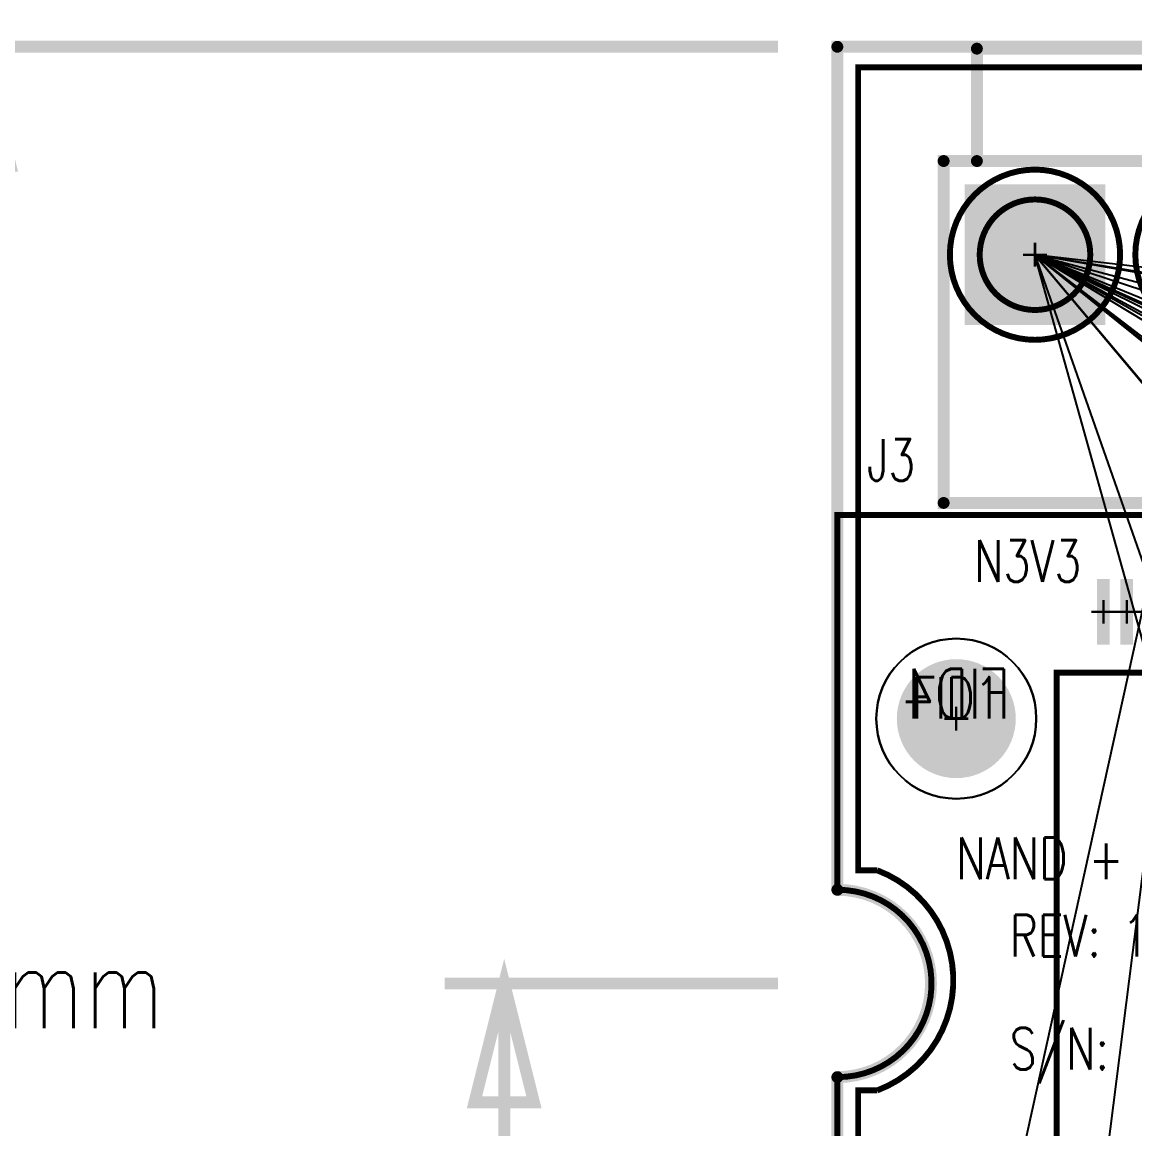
# Model space of a CAD drawing. Extents: x -4539 to 5978, y -4736 to 3041.
# Drawn here: x -685 to 250, y 665 to 1595 of the extents above; entities that cross this region are included whole.
import ezdxf
from ezdxf.enums import TextEntityAlignment as Align

# ---------------------------------------------------------------- set-up
doc = ezdxf.new("R2010")
doc.units = 0
for name, pattern in [('KEEPOUT_00011110', [2, 1, 1]), ('SIG_173', [2, 1, 1]), ('SIG_196', [2, 1, 1]), ('TRMIDX_2048', [2, 1, 1]), ('TRMIDX_4096', [2, 1, 1])]:
    doc.linetypes.add(name, pattern=pattern)
doc.layers.get('0').update_dxf_attribs({"color": 254, "linetype": 'CONTINUOUS'})
for name, color, linetype in [('BOARD_OUTLINE_00', 254, 'CONTINUOUS'), ('DIMENSION1_24', 254, 'CONTINUOUS'), ('DIMENSION2_24', 254, 'CONTINUOUS'), ('DIMENSION3_24', 254, 'CONTINUOUS'), ('DIMENSION4_24', 254, 'CONTINUOUS'), ('DIMENSION5_24', 254, 'CONTINUOUS'), ('DIMENSION6_24', 254, 'CONTINUOUS'), ('DIMENSION7_24', 254, 'CONTINUOUS'), ('DRIL_NPLTE_THRU_01', 16, 'CONTINUOUS'), ('DRIL_NPLTE_THRU_02', 2, 'CONTINUOUS'), ('DRIL_NPLTE_THRU_03', 34, 'CONTINUOUS'), ('DRIL_NPLTE_THRU_04', 96, 'CONTINUOUS'), ('DRIL_NPLTE_THRU_05', 6, 'CONTINUOUS'), ('DRIL_NPLTE_THRU_06', 176, 'CONTINUOUS'), ('DRIL_PLTE_THRU_01', 16, 'CONTINUOUS'), ('DRIL_PLTE_THRU_02', 2, 'CONTINUOUS'), ('DRIL_PLTE_THRU_03', 34, 'CONTINUOUS'), ('DRIL_PLTE_THRU_04', 96, 'CONTINUOUS'), ('DRIL_PLTE_THRU_05', 6, 'CONTINUOUS'), ('DRIL_PLTE_THRU_06', 176, 'CONTINUOUS'), ('DRIL_SYMBOL', 254, 'CONTINUOUS'), ('KEEPOUT_01', 43, 'CONTINUOUS'), ('LINK_00', 254, 'CONTINUOUS'), ('PADS_BOT', 5, 'CONTINUOUS'), ('PADS_INNER', 1, 'CONTINUOUS'), ('PADS_TOP', 1, 'CONTINUOUS'), ('PADS_XR_21', 96, 'CONTINUOUS'), ('PART_BOT_2DLINE_00', 4, 'CONTINUOUS'), ('PART_NAME_01', 6, 'CONTINUOUS'), ('PART_NAME_06', 4, 'CONTINUOUS'), ('PART_NAME_27', 3, 'CONTINUOUS'), ('PART_NAME_30', 43, 'CONTINUOUS'), ('PART_TOP_2DLINE_00', 6, 'CONTINUOUS'), ('PART_TOP_2DLINE_01', 6, 'CONTINUOUS'), ('POUR_OUTLINE_02', 56, 'CONTINUOUS'), ('POUR_OUTLINE_05', 216, 'CONTINUOUS'), ('POUR_PADTHERM_05', 216, 'CONTINUOUS'), ('POUR_VOID_02', 56, 'CONTINUOUS'), ('POUR_VOID_05', 216, 'CONTINUOUS'), ('TEXT_24', 2, 'CONTINUOUS'), ('TEXT_26', 6, 'CONTINUOUS')]:
    doc.layers.add(name, color=color, linetype=linetype)
doc.styles.add('W10', font='simplex', dxfattribs={"width": 0.75})
doc.styles.add('W5', font='simplex', dxfattribs={"width": 0.75})
doc.styles.add('W6', font='simplex', dxfattribs={"width": 0.75})

# ---------------------------------------------------------------- blocks, each defined once
blk = doc.blocks.new('SMOOTH_10')
at = {"const_width": 5}
blk.add_lwpolyline([(-2.5, 0, 1), (2.5, 0, 1)], format="xyb", close=True, dxfattribs=at)
blk = doc.blocks.new('BOARD_10')
at = {"layer": 'BOARD_OUTLINE_00', "const_width": 10}
blk.add_lwpolyline([(500, 274.8), (500, -433.86, -1), (500, -591.34), (500, -1300), (1120.08, -1300), (1120.08, -1162.2, -1), (1159.45, -1162.2), (1159.45, -1300), (3161.42, -1300), (3161.42, -591.34, -1), (3161.42, -433.86), (3161.42, 274.8)], format="xyb", close=True, dxfattribs=at)
at = {"layer": 'BOARD_OUTLINE_00'}
for p in [(500, 274.8), (500, -433.86), (500, -591.34)]:
    blk.add_blockref('SMOOTH_10', p, dxfattribs=at)
blk = doc.blocks.new('D_1dfeghi_11')
at = {"layer": 'DIMENSION7_24', "linetype": 'TRMIDX_2048', "const_width": 1}
blk.add_lwpolyline([(0, 0), (0.03, 0)], dxfattribs=at)
blk = doc.blocks.new('D_1dfeghi_12')
at = {"layer": 'DIMENSION7_24', "linetype": 'TRMIDX_2048', "const_width": 1}
blk.add_lwpolyline([(0, 0), (0.03, 0)], dxfattribs=at)
blk = doc.blocks.new('D_2dfeghi_13')
at = {"layer": 'DIMENSION1_24', "linetype": 'TRMIDX_4096', "const_width": 10}
blk.add_lwpolyline([(-720, 0), (-720, 719.9)], dxfattribs=at)
at = {"layer": 'DIMENSION2_24', "linetype": 'TRMIDX_4096', "const_width": 10}
blk.add_lwpolyline([(-720, 1574.8), (-720, 854.9)], dxfattribs=at)
at = {"layer": 'DIMENSION3_24', "linetype": 'TRMIDX_4096', "const_width": 10}
blk.add_lwpolyline([(-720, 0), (-745, 100), (-695, 100)], close=True, dxfattribs=at)
at = {"layer": 'DIMENSION4_24', "linetype": 'TRMIDX_4096', "const_width": 10}
blk.add_lwpolyline([(-720, 1574.8), (-695, 1474.8), (-745, 1474.8)], close=True, dxfattribs=at)
at = {"layer": 'DIMENSION5_24', "linetype": 'TRMIDX_4096', "const_width": 10}
blk.add_lwpolyline([(-50, 0), (-770, 0)], dxfattribs=at)
at = {"layer": 'DIMENSION6_24', "linetype": 'TRMIDX_4096', "const_width": 10}
blk.add_lwpolyline([(-50, 1574.8), (-770, 1574.8)], dxfattribs=at)
at = {"layer": 'DIMENSION7_24', "linetype": 'TRMIDX_4096', "const_width": 1}
for points in [[(0, 1574.8), (0.03, 1574.8)], [(0, 0), (0.03, 0)]]:
    blk.add_lwpolyline(points, dxfattribs=at)
at = {"layer": 'TEXT_24', "style": 'W10', "width": 0.75}
blk.add_text('40.00mm', height=70, dxfattribs=at).set_placement((-902.95, 749.9))
blk = doc.blocks.new('D_2dfeghi_15')
at = {"layer": 'DIMENSION1_24', "linetype": 'TRMIDX_4096', "const_width": 10}
blk.add_lwpolyline([(-280, 0), (-280, 326.2)], dxfattribs=at)
at = {"layer": 'DIMENSION2_24', "linetype": 'TRMIDX_4096', "const_width": 10}
blk.add_lwpolyline([(-280, 787.4), (-280, 461.2)], dxfattribs=at)
at = {"layer": 'DIMENSION3_24', "linetype": 'TRMIDX_4096', "const_width": 10}
blk.add_lwpolyline([(-280, 0), (-305, 100), (-255, 100)], close=True, dxfattribs=at)
at = {"layer": 'DIMENSION4_24', "linetype": 'TRMIDX_4096', "const_width": 10}
blk.add_lwpolyline([(-280, 787.4), (-255, 687.4), (-305, 687.4)], close=True, dxfattribs=at)
at = {"layer": 'DIMENSION5_24', "linetype": 'TRMIDX_4096', "const_width": 10}
blk.add_lwpolyline([(-50, 0), (-330, 0)], dxfattribs=at)
at = {"layer": 'DIMENSION6_24', "linetype": 'TRMIDX_4096', "const_width": 10}
blk.add_lwpolyline([(-50, 787.4), (-330, 787.4)], dxfattribs=at)
at = {"layer": 'DIMENSION7_24', "linetype": 'TRMIDX_4096', "const_width": 1}
for points in [[(0, 787.4), (0.03, 787.4)], [(0, 0), (0.03, 0)]]:
    blk.add_lwpolyline(points, dxfattribs=at)
at = {"layer": 'TEXT_24', "style": 'W10', "width": 0.75}
blk.add_text('20.00mm', height=70, dxfattribs=at).set_placement((-461.82, 356.2))
blk = doc.blocks.new('POUR_VOID_756')
at = {"layer": 'POUR_VOID_02', "const_width": 5}
blk.add_lwpolyline([(-6080.34, -5100, 1), (-5987.38, -5100, 1)], format="xyb", close=True, dxfattribs=at)
blk = doc.blocks.new('POUR_VOID_750')
at = {"layer": 'POUR_VOID_02', "const_width": 5}
blk.add_lwpolyline([(-5949.51, -5100, 1), (-5806.4, -5100, 1)], format="xyb", close=True, dxfattribs=at)
blk = doc.blocks.new('POUR_OUTLINE_418')
at = {"layer": 'POUR_OUTLINE_02', "const_width": 5}
blk.add_lwpolyline([(-3557.5, -5612.5), (-3557.5, -4942.5), (-6182.5, -4942.5), (-6182.5, -5617.5), (-6166.44, -5617.5, -0.691217), (-6166.44, -5802.5), (-6182.5, -5802.5), (-6182.5, -6482.5), (-5597.5, -6482.5), (-5597.5, -6359.83, -0.121918), (-5590.76, -6342.93, -5.51621), (-5582.07, -6334.24, -0.564646), (-5522.5, -6359.83), (-5522.5, -6482.5), (-3557.5, -6482.5), (-3557.5, -5807.5), (-3558.62, -5807.5, -0.806303), (-3558.62, -5612.5)], format="xyb", close=True, dxfattribs=at)
for name in ['POUR_VOID_750', 'POUR_VOID_756']:
    blk.add_blockref(name, (0, 0))
blk = doc.blocks.new('POUR_HEADER_0')
blk.add_blockref('POUR_OUTLINE_418', (6185, 6485))
blk = doc.blocks.new('POUR_VOID_324')
at = {"layer": 'POUR_VOID_05', "const_width": 5}
blk.add_lwpolyline([(-6105.41, -5100, 1), (-5962.3, -5100, 1)], format="xyb", close=True, dxfattribs=at)
blk = doc.blocks.new('POUR_OUTLINE_162')
at = {"layer": 'POUR_OUTLINE_05', "const_width": 5}
blk.add_lwpolyline([(-3557.5, -5612.5), (-3557.5, -4942.5), (-6182.5, -4942.5), (-6182.5, -5617.5), (-6166.44, -5617.5, -0.691217), (-6166.44, -5802.5), (-6182.5, -5802.5), (-6182.5, -6482.5), (-5597.5, -6482.5), (-5597.5, -6359.83, -0.121918), (-5590.76, -6342.93, -0.711311), (-5613.56, -6318.99, -4.185103), (-5600.74, -6309.72, -0.59758), (-5582.07, -6334.24, -0.564646), (-5522.5, -6359.83), (-5522.5, -6482.5), (-3557.5, -6482.5), (-3557.5, -5807.5), (-3558.62, -5807.5, -0.806303), (-3558.62, -5612.5)], format="xyb", close=True, dxfattribs=at)
blk.add_blockref('POUR_VOID_324', (0, 0))
blk = doc.blocks.new('POUR_PADTHERM_411')
at = {"layer": 'POUR_PADTHERM_05', "const_width": 7.5}
for points in [[(-6087.11, -5052.05), (-6078.27, -5060.89, 1), (-6072.96, -5055.59), (-6081.8, -5046.75, 1), (-6087.11, -5052.05)], [(-5985.91, -5046.75), (-5994.75, -5055.59, 1), (-5989.45, -5060.89), (-5980.61, -5052.05, 1), (-5985.91, -5046.75)], [(-6081.8, -5153.25), (-6072.96, -5144.41, 1), (-6078.27, -5139.11), (-6087.11, -5147.95, 1), (-6081.8, -5153.25)], [(-5980.61, -5147.95), (-5989.45, -5139.11, 1), (-5994.75, -5144.41), (-5985.91, -5153.25, 1), (-5980.61, -5147.95)]]:
    blk.add_lwpolyline(points, format="xyb", dxfattribs=at)
blk = doc.blocks.new('POUR_HEADER_3')
for name in ['POUR_OUTLINE_162', 'POUR_PADTHERM_411']:
    blk.add_blockref(name, (6185, 6485))
blk = doc.blocks.new('PART_BODY_TOP_5')
at = {"layer": 'PART_TOP_2DLINE_01', "const_width": 10}
for points in [[(-282.68, 173.23), (282.68, 173.23), (282.68, 78.74), (-282.68, 78.74)], [(-310.63, 78.74), (310.63, 78.74), (310.63, -208.66), (-310.63, -208.66)]]:
    blk.add_lwpolyline(points, close=True, dxfattribs=at)
at = {"layer": 'PART_TOP_2DLINE_01'}
for p in [(-282.68, 173.23), (282.68, 173.23), (-310.63, 78.74), (-282.68, 78.74), (282.68, 78.74), (310.63, 78.74), (-310.63, -208.66), (310.63, -208.66)]:
    blk.add_blockref('SMOOTH_10', p, dxfattribs=at)
blk = doc.blocks.new('DRIL_SYMBOL_64$9606299213')
at = {"layer": 'DRIL_SYMBOL', "const_width": 2}
for points in [[(0, -10), (0, 10)], [(-10, 0), (10, 0)]]:
    blk.add_lwpolyline(points, dxfattribs=at)
blk = doc.blocks.new('DRIL_HOLE_64$9606299213')
at = {"const_width": 32.48}
blk.add_lwpolyline([(-16.24, 0, 1), (16.24, 0, 1)], format="xyb", close=True, dxfattribs=at)
blk.add_blockref('DRIL_SYMBOL_64$9606299213', (0, 0))
blk = doc.blocks.new('PAD_6')
at = {"const_width": 59.06}
blk.add_lwpolyline([(0, -29.53, 1), (0, 29.53, 1)], format="xyb", close=True, dxfattribs=at)
blk = doc.blocks.new('PAD_7')
at = {"const_width": 118.11}
blk.add_lwpolyline([(-59.06, 0), (59.06, 0)], dxfattribs=at)
blk = doc.blocks.new('STK_TOP_8')
at = {"layer": 'DRIL_PLTE_THRU_01'}
blk.add_blockref('DRIL_HOLE_64$9606299213', (0, 0), dxfattribs=at)
at = {"layer": 'DRIL_PLTE_THRU_02'}
blk.add_blockref('DRIL_HOLE_64$9606299213', (0, 0), dxfattribs=at)
at = {"layer": 'DRIL_PLTE_THRU_03'}
blk.add_blockref('DRIL_HOLE_64$9606299213', (0, 0), dxfattribs=at)
at = {"layer": 'DRIL_PLTE_THRU_04'}
blk.add_blockref('DRIL_HOLE_64$9606299213', (0, 0), dxfattribs=at)
at = {"layer": 'DRIL_PLTE_THRU_05'}
blk.add_blockref('DRIL_HOLE_64$9606299213', (0, 0), dxfattribs=at)
at = {"layer": 'DRIL_PLTE_THRU_06'}
blk.add_blockref('DRIL_HOLE_64$9606299213', (0, 0), dxfattribs=at)
at = {"layer": 'PADS_BOT'}
blk.add_blockref('PAD_7', (0, 0), dxfattribs=at)
at = {"layer": 'PADS_INNER'}
blk.add_blockref('PAD_6', (0, 0), dxfattribs=at)
at = {"layer": 'PADS_TOP'}
blk.add_blockref('PAD_7', (0, 0), dxfattribs=at)
blk = doc.blocks.new('STK_TOP_9')
at = {"layer": 'DRIL_PLTE_THRU_01'}
blk.add_blockref('DRIL_HOLE_64$9606299213', (0, 0), dxfattribs=at)
at = {"layer": 'DRIL_PLTE_THRU_02'}
blk.add_blockref('DRIL_HOLE_64$9606299213', (0, 0), dxfattribs=at)
at = {"layer": 'DRIL_PLTE_THRU_03'}
blk.add_blockref('DRIL_HOLE_64$9606299213', (0, 0), dxfattribs=at)
at = {"layer": 'DRIL_PLTE_THRU_04'}
blk.add_blockref('DRIL_HOLE_64$9606299213', (0, 0), dxfattribs=at)
at = {"layer": 'DRIL_PLTE_THRU_05'}
blk.add_blockref('DRIL_HOLE_64$9606299213', (0, 0), dxfattribs=at)
at = {"layer": 'DRIL_PLTE_THRU_06'}
blk.add_blockref('DRIL_HOLE_64$9606299213', (0, 0), dxfattribs=at)
at = {"layer": 'PADS_BOT'}
blk.add_blockref('PAD_6', (0, 0), dxfattribs=at)
at = {"layer": 'PADS_INNER'}
blk.add_blockref('PAD_6', (0, 0), dxfattribs=at)
at = {"layer": 'PADS_TOP'}
blk.add_blockref('PAD_6', (0, 0), dxfattribs=at)
blk = doc.blocks.new('SYM_TOP_7')
for name, p in [('PART_BODY_TOP_5', (0, 0)), ('STK_TOP_8', (-233.86, 0)), ('STK_TOP_9', (-77.95, 0)), ('STK_TOP_9', (77.95, 0)), ('STK_TOP_9', (231.5, 0))]:
    blk.add_blockref(name, p)
blk = doc.blocks.new('PART_TOP_31')
blk.add_blockref('SYM_TOP_7', (0, 0))
at = {"layer": 'PART_NAME_01', "style": 'W5', "width": 0.75}
blk.add_text('J3', height=35, dxfattribs=at).set_placement((-375, -190))
at = {"layer": 'PART_NAME_27', "style": 'W5', "width": 0.75}
blk.add_text('J3', height=35, dxfattribs=at).set_placement((0, -17.72), align=Align.CENTER)
blk = doc.blocks.new('SMOOTH_5')
at = {"const_width": 2.5}
blk.add_lwpolyline([(-1.25, 0, 1), (1.25, 0, 1)], format="xyb", close=True, dxfattribs=at)
blk = doc.blocks.new('PART_BODY_TOP_8')
at = {"layer": 'PART_TOP_2DLINE_00', "const_width": 5}
blk.add_lwpolyline([(0, 0), (0, 708.66), (0.43, 708.66, 1), (0.43, 866.14), (0, 866.14), (0, 1181.1), (2661.42, 1181.1), (2661.42, 866.14), (2661.39, 866.14, 1), (2661.39, 708.66), (2661.42, 708.66), (2661.42, 0), (659.45, 0), (659.45, 137.95, 1), (620.08, 137.95), (620.08, 0)], format="xyb", close=True, dxfattribs=at)
at = {"layer": 'PART_TOP_2DLINE_00'}
for p in [(0, 708.66), (0.43, 708.66)]:
    blk.add_blockref('SMOOTH_5', p, dxfattribs=at)
blk = doc.blocks.new('SYM_TOP_10')
blk.add_blockref('PART_BODY_TOP_8', (0, 0))
blk = doc.blocks.new('PART_TOP_35')
blk.add_blockref('SYM_TOP_10', (0, 0))
blk = doc.blocks.new('PART_BODY_BOT_9')
at = {"layer": 'PART_BOT_2DLINE_00', "const_width": 5}
blk.add_lwpolyline([(-338.58, 265.75), (-42.32, 265.75), (-42.32, 232.53), (42.32, 232.53), (42.32, 265.75), (338.58, 265.75), (338.58, -265.75), (-338.58, -265.75)], close=True, dxfattribs=at)
at = {"layer": 'PART_BOT_2DLINE_00'}
for p in [(-338.58, 265.75), (-42.32, 265.75), (42.32, 265.75), (338.58, 265.75), (-42.32, 232.53), (42.32, 232.53), (-338.58, -265.75), (338.58, -265.75)]:
    blk.add_blockref('SMOOTH_5', p, dxfattribs=at)
blk = doc.blocks.new('DRIL_SYMBOL_0')
at = {"layer": 'DRIL_SYMBOL', "const_width": 2}
for points in [[(0, -10), (0, 10)], [(-10, 0), (10, 0)]]:
    blk.add_lwpolyline(points, dxfattribs=at)
blk = doc.blocks.new('DRIL_HOLE_0')
blk.add_lwpolyline([(0, 0, 1), (0, 0, 1)], format="xyb", close=True)
blk.add_blockref('DRIL_SYMBOL_0', (0, 0))
blk = doc.blocks.new('PAD_2')
blk.add_lwpolyline([(0, 0, 1), (0, 0, 1)], format="xyb", close=True)
blk = doc.blocks.new('PAD_12')
at = {"const_width": 10.63}
blk.add_lwpolyline([(-27.56, 0), (27.56, 0)], dxfattribs=at)
blk = doc.blocks.new('STK_BOT_15')
at = {"layer": 'DRIL_NPLTE_THRU_01'}
blk.add_blockref('DRIL_HOLE_0', (0, 0), dxfattribs=at)
at = {"layer": 'DRIL_NPLTE_THRU_02'}
blk.add_blockref('DRIL_HOLE_0', (0, 0), dxfattribs=at)
at = {"layer": 'DRIL_NPLTE_THRU_03'}
blk.add_blockref('DRIL_HOLE_0', (0, 0), dxfattribs=at)
at = {"layer": 'DRIL_NPLTE_THRU_04'}
blk.add_blockref('DRIL_HOLE_0', (0, 0), dxfattribs=at)
at = {"layer": 'DRIL_NPLTE_THRU_05'}
blk.add_blockref('DRIL_HOLE_0', (0, 0), dxfattribs=at)
at = {"layer": 'DRIL_NPLTE_THRU_06'}
blk.add_blockref('DRIL_HOLE_0', (0, 0), dxfattribs=at)
at = {"layer": 'PADS_BOT'}
blk.add_blockref('PAD_12', (0, 0), dxfattribs=at)
at = {"layer": 'PADS_INNER'}
blk.add_blockref('PAD_2', (0, 0), dxfattribs=at)
at = {"layer": 'PADS_TOP'}
blk.add_blockref('PAD_2', (0, 0), dxfattribs=at)
blk = doc.blocks.new('SYM_BOT_11')
for name, p in [('PART_BODY_BOT_9', (0, 0)), ('STK_BOT_15', (-389.76, 226.38)), ('STK_BOT_15', (389.76, 226.38)), ('STK_BOT_15', (-389.76, 206.69)), ('STK_BOT_15', (389.76, 206.69)), ('STK_BOT_15', (-389.76, 187.01)), ('STK_BOT_15', (389.76, 187.01)), ('STK_BOT_15', (-389.76, 167.32)), ('STK_BOT_15', (389.76, 167.32)), ('STK_BOT_15', (-389.76, 147.64)), ('STK_BOT_15', (389.76, 147.64)), ('STK_BOT_15', (-389.76, 127.95)), ('STK_BOT_15', (389.76, 127.95)), ('STK_BOT_15', (-389.76, 108.27)), ('STK_BOT_15', (389.76, 108.27)), ('STK_BOT_15', (-389.76, 88.58)), ('STK_BOT_15', (389.76, 88.58)), ('STK_BOT_15', (-389.76, 68.9)), ('STK_BOT_15', (389.76, 68.9)), ('STK_BOT_15', (-389.76, 49.21)), ('STK_BOT_15', (389.76, 49.21)), ('STK_BOT_15', (-389.76, 29.53)), ('STK_BOT_15', (389.76, 29.53)), ('STK_BOT_15', (-389.76, 9.84)), ('STK_BOT_15', (389.76, 9.84)), ('STK_BOT_15', (-389.76, -9.84)), ('STK_BOT_15', (389.76, -9.84)), ('STK_BOT_15', (-389.76, -29.53)), ('STK_BOT_15', (389.76, -29.53)), ('STK_BOT_15', (-389.76, -49.21)), ('STK_BOT_15', (389.76, -49.21)), ('STK_BOT_15', (-389.76, -68.9)), ('STK_BOT_15', (389.76, -68.9)), ('STK_BOT_15', (-389.76, -88.58)), ('STK_BOT_15', (389.76, -88.58)), ('STK_BOT_15', (-389.76, -108.27)), ('STK_BOT_15', (389.76, -108.27)), ('STK_BOT_15', (-389.76, -127.95)), ('STK_BOT_15', (389.76, -127.95)), ('STK_BOT_15', (-389.76, -147.64)), ('STK_BOT_15', (389.76, -147.64)), ('STK_BOT_15', (-389.76, -167.32)), ('STK_BOT_15', (389.76, -167.32)), ('STK_BOT_15', (-389.76, -187.01)), ('STK_BOT_15', (389.76, -187.01)), ('STK_BOT_15', (-389.76, -206.69)), ('STK_BOT_15', (389.76, -206.69)), ('STK_BOT_15', (-389.76, -226.38)), ('STK_BOT_15', (389.76, -226.38))]:
    blk.add_blockref(name, p)
blk = doc.blocks.new('PART_BOT_38')
blk.add_blockref('SYM_BOT_11', (0, 0))
at = {"layer": 'PART_NAME_06', "style": 'W5', "width": 0.75}
blk.add_text('U6', height=35, rotation=90, dxfattribs=at).set_placement((449.15, 78.52), align=Align.TOP_RIGHT)
at = {"layer": 'PART_NAME_30', "style": 'W10', "width": 0.75}
blk.add_text('U6', height=70, rotation=90, dxfattribs=at).set_placement((-15, 5), align=Align.TOP_CENTER)
blk = doc.blocks.new('PART_BODY_TOP_21')
at = {"layer": 'KEEPOUT_01', "linetype": 'KEEPOUT_00011110'}
blk.add_lwpolyline([(-67.27, 0, 1), (67.27, 0, 1)], format="xyb", close=True, dxfattribs=at)
blk = doc.blocks.new('PAD_13')
at = {"const_width": 50}
blk.add_lwpolyline([(0, -25, 1), (0, 25, 1)], format="xyb", close=True, dxfattribs=at)
blk = doc.blocks.new('PAD_14')
at = {"const_width": 20}
blk.add_lwpolyline([(0, -10, 1), (0, 10, 1)], format="xyb", close=True, dxfattribs=at)
blk = doc.blocks.new('STK_TOP_28')
at = {"layer": 'DRIL_PLTE_THRU_01'}
blk.add_blockref('DRIL_HOLE_0', (0, 0), dxfattribs=at)
at = {"layer": 'DRIL_PLTE_THRU_02'}
blk.add_blockref('DRIL_HOLE_0', (0, 0), dxfattribs=at)
at = {"layer": 'DRIL_PLTE_THRU_03'}
blk.add_blockref('DRIL_HOLE_0', (0, 0), dxfattribs=at)
at = {"layer": 'DRIL_PLTE_THRU_04'}
blk.add_blockref('DRIL_HOLE_0', (0, 0), dxfattribs=at)
at = {"layer": 'DRIL_PLTE_THRU_05'}
blk.add_blockref('DRIL_HOLE_0', (0, 0), dxfattribs=at)
at = {"layer": 'DRIL_PLTE_THRU_06'}
blk.add_blockref('DRIL_HOLE_0', (0, 0), dxfattribs=at)
at = {"layer": 'PADS_BOT'}
blk.add_blockref('PAD_2', (0, 0), dxfattribs=at)
at = {"layer": 'PADS_INNER'}
blk.add_blockref('PAD_2', (0, 0), dxfattribs=at)
at = {"layer": 'PADS_TOP'}
blk.add_blockref('PAD_14', (0, 0), dxfattribs=at)
at = {"layer": 'PADS_XR_21'}
blk.add_blockref('PAD_13', (0, 0), dxfattribs=at)
blk = doc.blocks.new('SYM_TOP_12')
for name in ['PART_BODY_TOP_21', 'STK_TOP_28']:
    blk.add_blockref(name, (0, 0))
blk = doc.blocks.new('PART_TOP_40')
blk.add_blockref('SYM_TOP_12', (0, 0))
at = {"layer": 'PART_NAME_27', "style": 'W5', "width": 0.75}
blk.add_text('FID1', height=35, dxfattribs=at).set_placement((0, 0), align=Align.CENTER)
blk = doc.blocks.new('PART_BODY_BOT_21')
at = {"layer": 'KEEPOUT_01', "linetype": 'KEEPOUT_00011110'}
blk.add_lwpolyline([(-67.27, 0, 1), (67.27, 0, 1)], format="xyb", close=True, dxfattribs=at)
blk = doc.blocks.new('STK_BOT_28')
at = {"layer": 'DRIL_PLTE_THRU_01'}
blk.add_blockref('DRIL_HOLE_0', (0, 0), dxfattribs=at)
at = {"layer": 'DRIL_PLTE_THRU_02'}
blk.add_blockref('DRIL_HOLE_0', (0, 0), dxfattribs=at)
at = {"layer": 'DRIL_PLTE_THRU_03'}
blk.add_blockref('DRIL_HOLE_0', (0, 0), dxfattribs=at)
at = {"layer": 'DRIL_PLTE_THRU_04'}
blk.add_blockref('DRIL_HOLE_0', (0, 0), dxfattribs=at)
at = {"layer": 'DRIL_PLTE_THRU_05'}
blk.add_blockref('DRIL_HOLE_0', (0, 0), dxfattribs=at)
at = {"layer": 'DRIL_PLTE_THRU_06'}
blk.add_blockref('DRIL_HOLE_0', (0, 0), dxfattribs=at)
at = {"layer": 'PADS_BOT'}
blk.add_blockref('PAD_14', (0, 0), dxfattribs=at)
at = {"layer": 'PADS_INNER'}
blk.add_blockref('PAD_2', (0, 0), dxfattribs=at)
at = {"layer": 'PADS_TOP'}
blk.add_blockref('PAD_2', (0, 0), dxfattribs=at)
at = {"layer": 'PADS_XR_21'}
blk.add_blockref('PAD_13', (0, 0), dxfattribs=at)
blk = doc.blocks.new('SYM_BOT_12')
for name in ['PART_BODY_BOT_21', 'STK_BOT_28']:
    blk.add_blockref(name, (0, 0))
blk = doc.blocks.new('PART_BOT_43')
blk.add_blockref('SYM_BOT_12', (0, 0))
at = {"layer": 'PART_NAME_30', "style": 'W6', "width": 0.75}
blk.add_text('FID4', height=42, dxfattribs=at).set_placement((0, 0), align=Align.CENTER)

msp = doc.modelspace()

# ---------------------------------------------------------------- linework, layer by layer
at = {"layer": 'LINK_00', "linetype": 'SIG_173'}
for q in [(51.42, 171), (167, 171)]:
    msp.add_line((322.05, 1400), q, dxfattribs=at)
at = {"layer": 'LINK_00', "linetype": 'SIG_196'}
for p, q in [((2240, 1056), (166.14, 1400)), ((166.14, 1400), (1103.65, 277)), ((166.14, 1400), (559, 277)), ((1240.16, 787.4), (166.14, 1400)), ((2252.1, 266.5), (166.14, 1400)), ((166.14, 1400), (935, 810.19)), ((166.14, 1400), (1240.16, 748.03)), ((166.14, 1400), (1059.84, 1161.42)), ((1397.64, 826.77), (166.14, 1400)), ((446.78, 393), (166.14, 1400)), ((939.71, 775.19), (166.14, 1400)), ((1437.01, 826.77), (166.14, 1400)), ((166.14, 1400), (1755, 878)), ((1748.83, 748), (166.14, 1400)), ((459.84, 1050), (166.14, 1400)), ((1476.38, 749.06), (166.14, 1400)), ((1625.96, 248.76), (166.14, 1400)), ((2220.16, 1160), (166.14, 1400)), ((1632.79, 1143.37), (166.14, 1400))]:
    msp.add_line(p, q, dxfattribs=at)

# ---------------------------------------------------------------- block references
for name, p in [('D_1dfeghi_11', (0, 1574.8)), ('D_1dfeghi_12', (0, 1574.8)), ('D_2dfeghi_13', (0, 0)), ('BOARD_10', (-500, 1300)), ('PART_TOP_31', (400, 1400)), ('PART_TOP_35', (0, 0)), ('PART_TOP_40', (100, 1010)), ('D_2dfeghi_15', (0, 0))]:
    msp.add_blockref(name, p)
at = {"linetype": 'SIG_173'}
msp.add_blockref('POUR_HEADER_0', (15, 15), dxfattribs=at)
at = {"linetype": 'SIG_196'}
msp.add_blockref('POUR_HEADER_3', (15, 15), dxfattribs=at)
at = {"xscale": -1, "rotation": -90}
msp.add_blockref('PART_BOT_38', (450, 710), dxfattribs=at)
at = {"xscale": -1}
msp.add_blockref('PART_BOT_43', (100, 1010), dxfattribs=at)

# ---------------------------------------------------------------- texts
at = {"layer": 'TEXT_26', "style": 'W5', "width": 0.75}
for s, p in [('N3V3', (115, 1125)), ('NAND + DDR 1V8IO SODIMM', (100, 875)), ('REV: 1', (145, 810)), ('S/N: ', (145, 715))]:
    msp.add_text(s, height=35, dxfattribs=at).set_placement(p)

doc.saveas('drawing.dxf')
